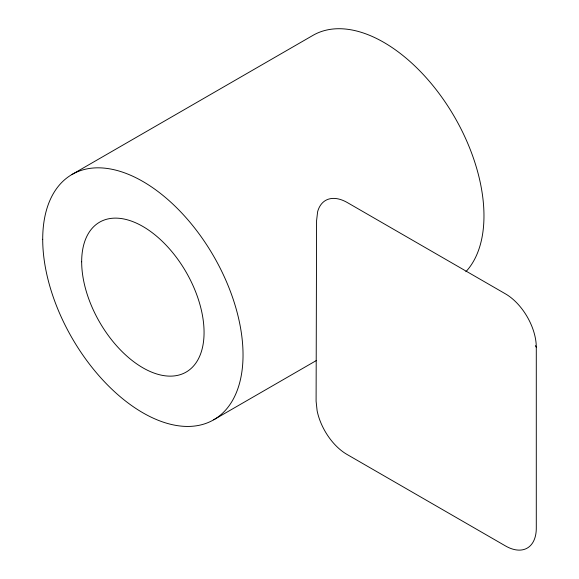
<?xml version="1.0" encoding="UTF-8"?>
<svg xmlns="http://www.w3.org/2000/svg" width="579" height="579" viewBox="0 0 579 579"><rect width="100%" height="100%" fill="white"/><g stroke="black" fill="none" stroke-linecap="round" stroke-linejoin="round"><path stroke-width="0.87" d="M72.042 174.46L312.978 35.355A141.652 81.784 60 0 1 448.182 106.587A141.652 81.784 60 0 1 465.871 271.717M213.694 419.804L316.17 360.637M535.358 345.649L536.292 347.277L536.292 528.113A43.613 25.179 60 0 1 505.453 545.917L346.915 454.385A43.613 25.179 60 0 1 317.126 410.793L316.098 401.196L316.583 220.642L317.61 211.798A43.613 25.179 60 0 1 347.4 202.607L505.453 293.857A43.613 25.179 60 0 1 536.292 347.277M81.668 261.795A86.546 49.968 60 0 0 173.468 375.995A86.546 49.968 60 0 0 173.468 253.602A86.546 49.968 60 0 0 81.668 261.795M42.708 239.301A141.652 81.784 60 0 0 192.952 426.209A141.652 81.784 60 0 0 192.952 225.882A141.652 81.784 60 0 0 42.708 239.301"/></g></svg>
